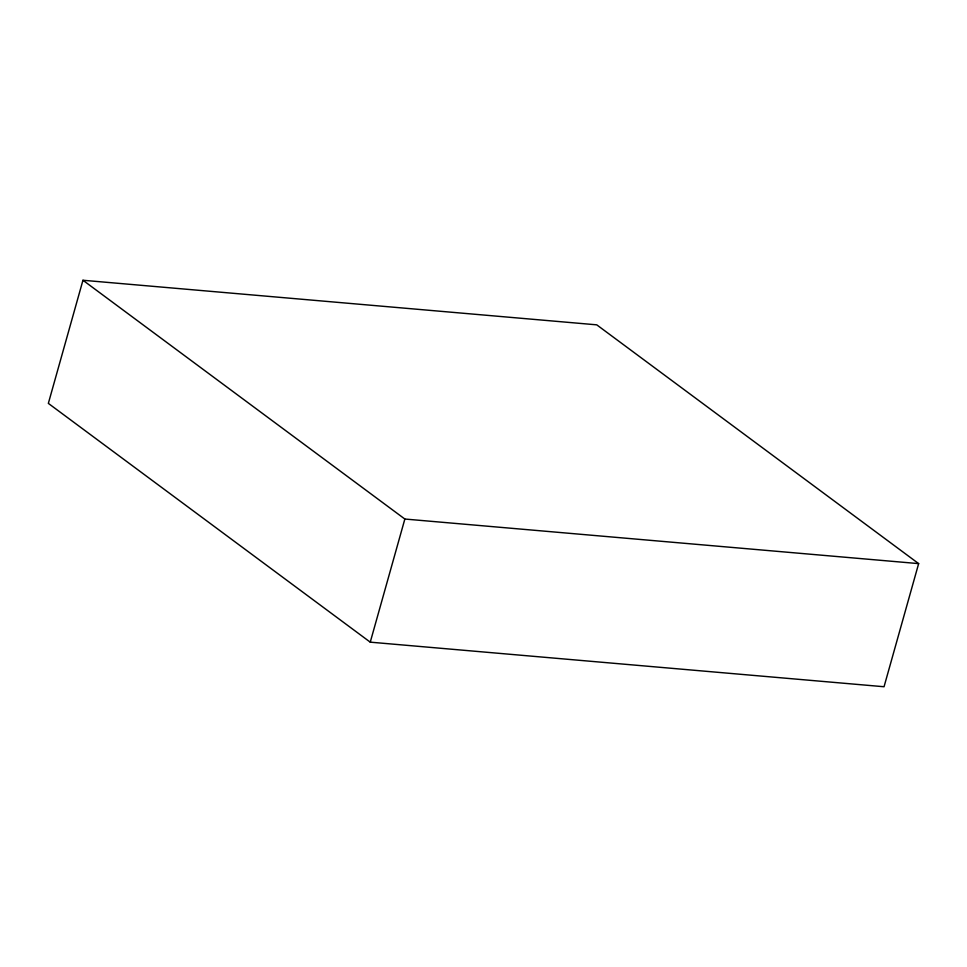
<?xml version="1.0" encoding="UTF-8"?>
<svg xmlns="http://www.w3.org/2000/svg" width="967" height="967" viewBox="0 0 967 967"><rect width="100%" height="100%" fill="white"/><g stroke="black" fill="none" stroke-linecap="round" stroke-linejoin="round"><path stroke-width="1.45" d="M82.957 280.261L48.35 403.384L370.252 642.161L884.043 686.739L918.65 563.616L596.748 324.839L82.957 280.261L404.859 519.037L918.65 563.616M370.252 642.161L404.859 519.037"/></g></svg>
